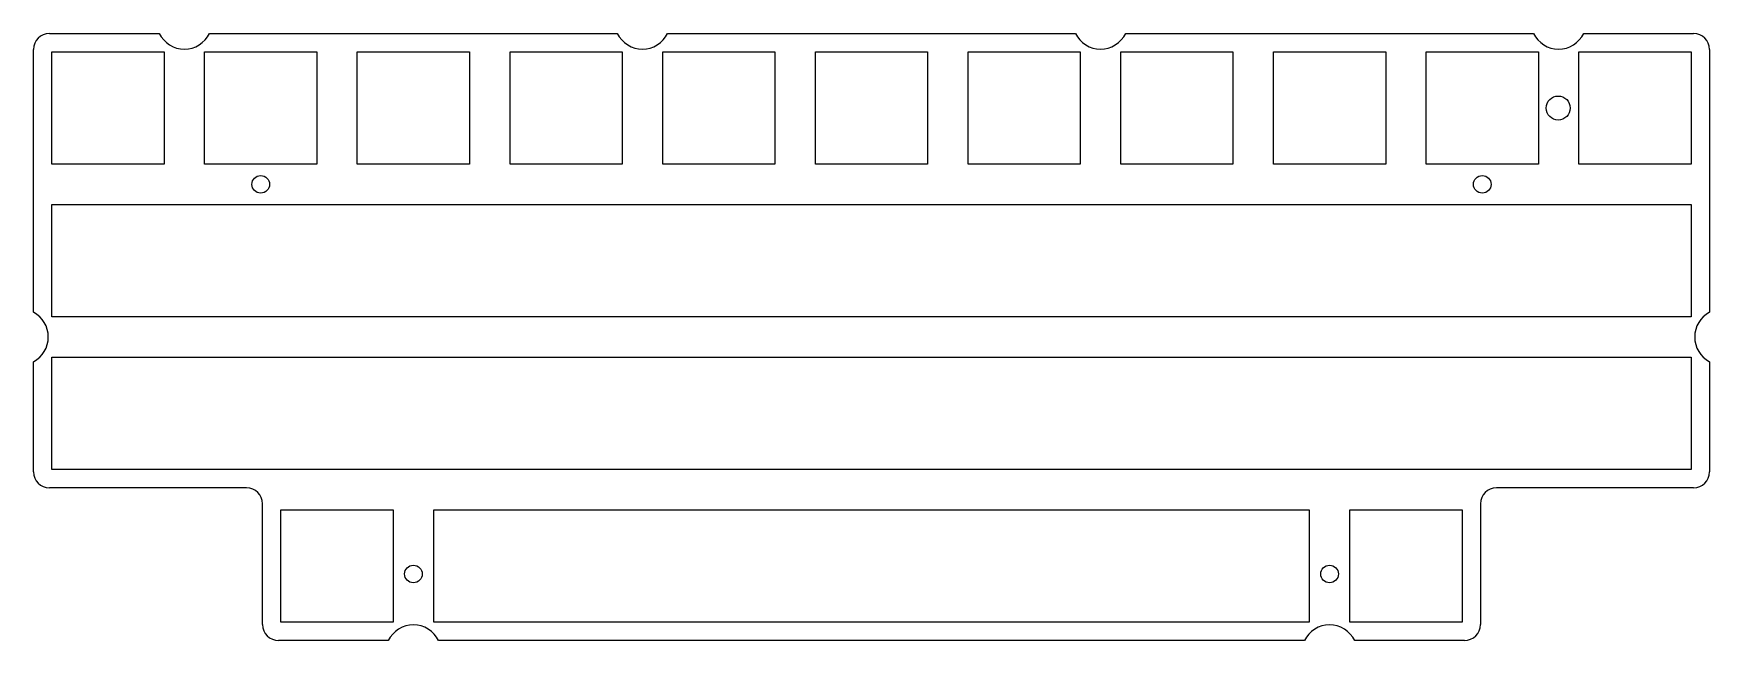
# Model space of a CAD drawing. Header units: millimetres. Extents: x -2672 to 2640, y -1204 to 720.
import ezdxf

# ---------------------------------------------------------------- set-up
doc = ezdxf.new("R2010")
doc.units = ezdxf.units.MM
for name, color, linetype in [('Shape', 7, 'CONTINUOUS'), ('Shape001', 7, 'CONTINUOUS'), ('Shape002', 7, 'CONTINUOUS'), ('Shape003', 7, 'CONTINUOUS'), ('Shape004', 7, 'CONTINUOUS'), ('Shape005', 7, 'CONTINUOUS'), ('Shape006', 7, 'CONTINUOUS'), ('Shape007', 7, 'CONTINUOUS'), ('Shape008', 7, 'CONTINUOUS'), ('Shape009', 7, 'CONTINUOUS'), ('Shape010', 7, 'CONTINUOUS'), ('Shape011', 7, 'CONTINUOUS'), ('Shape012', 7, 'CONTINUOUS'), ('Shape013', 7, 'CONTINUOUS'), ('Shape014', 7, 'CONTINUOUS'), ('Shape015', 7, 'CONTINUOUS'), ('Shape016', 7, 'CONTINUOUS'), ('Shape017', 7, 'CONTINUOUS'), ('Shape018', 7, 'CONTINUOUS'), ('Shape019', 7, 'CONTINUOUS'), ('Shape020', 7, 'CONTINUOUS'), ('Shape021', 7, 'CONTINUOUS'), ('Shape022', 7, 'CONTINUOUS'), ('Shape023', 7, 'CONTINUOUS'), ('Shape024', 7, 'CONTINUOUS'), ('Shape025', 7, 'CONTINUOUS'), ('Shape026', 7, 'CONTINUOUS'), ('Shape027', 7, 'CONTINUOUS'), ('Shape028', 7, 'CONTINUOUS'), ('Shape029', 7, 'CONTINUOUS'), ('Shape030', 7, 'CONTINUOUS'), ('Shape031', 7, 'CONTINUOUS'), ('Shape032', 7, 'CONTINUOUS'), ('Shape033', 7, 'CONTINUOUS'), ('Shape034', 7, 'CONTINUOUS'), ('Shape035', 7, 'CONTINUOUS'), ('Shape036', 7, 'CONTINUOUS'), ('Shape037', 7, 'CONTINUOUS'), ('Shape038', 7, 'CONTINUOUS'), ('Shape039', 7, 'CONTINUOUS'), ('Shape040', 7, 'CONTINUOUS'), ('Shape041', 7, 'CONTINUOUS'), ('Shape042', 7, 'CONTINUOUS'), ('Shape043', 7, 'CONTINUOUS'), ('Shape044', 7, 'CONTINUOUS'), ('Shape045', 7, 'CONTINUOUS'), ('Shape046', 7, 'CONTINUOUS'), ('Shape047', 7, 'CONTINUOUS'), ('Shape048', 7, 'CONTINUOUS'), ('Shape049', 7, 'CONTINUOUS'), ('Shape050', 7, 'CONTINUOUS'), ('Shape051', 7, 'CONTINUOUS'), ('Shape052', 7, 'CONTINUOUS'), ('Shape053', 7, 'CONTINUOUS'), ('Shape054', 7, 'CONTINUOUS'), ('Shape055', 7, 'CONTINUOUS'), ('Shape056', 7, 'CONTINUOUS'), ('Shape057', 7, 'CONTINUOUS'), ('Shape058', 7, 'CONTINUOUS'), ('Shape059', 7, 'CONTINUOUS'), ('Shape060', 7, 'CONTINUOUS'), ('Shape061', 7, 'CONTINUOUS'), ('Shape062', 7, 'CONTINUOUS'), ('Shape063', 7, 'CONTINUOUS'), ('Shape2157', 7, 'CONTINUOUS'), ('Shape2158', 7, 'CONTINUOUS'), ('Shape2159', 7, 'CONTINUOUS'), ('Shape2160', 7, 'CONTINUOUS'), ('Shape2481', 7, 'CONTINUOUS'), ('Shape2482', 7, 'CONTINUOUS'), ('Shape2483', 7, 'CONTINUOUS'), ('Shape2484', 7, 'CONTINUOUS'), ('Shape2485', 7, 'CONTINUOUS'), ('Shape2486', 7, 'CONTINUOUS'), ('Shape2487', 7, 'CONTINUOUS'), ('Shape2488', 7, 'CONTINUOUS'), ('Shape2489', 7, 'CONTINUOUS'), ('Shape2490', 7, 'CONTINUOUS'), ('Shape2491', 7, 'CONTINUOUS'), ('Shape2492', 7, 'CONTINUOUS'), ('Shape2493', 7, 'CONTINUOUS'), ('Shape2494', 7, 'CONTINUOUS'), ('Shape2495', 7, 'CONTINUOUS'), ('Shape2496', 7, 'CONTINUOUS'), ('Shape2497', 7, 'CONTINUOUS'), ('Shape2498', 7, 'CONTINUOUS'), ('Shape2499', 7, 'CONTINUOUS'), ('Shape2500', 7, 'CONTINUOUS'), ('Shape2501', 7, 'CONTINUOUS'), ('Shape2502', 7, 'CONTINUOUS'), ('Shape2503', 7, 'CONTINUOUS'), ('Shape2504', 7, 'CONTINUOUS'), ('Shape2505', 7, 'CONTINUOUS'), ('Shape2506', 7, 'CONTINUOUS'), ('Shape2507', 7, 'CONTINUOUS'), ('Shape2508', 7, 'CONTINUOUS'), ('Shape2509', 7, 'CONTINUOUS'), ('Shape2510', 7, 'CONTINUOUS'), ('Shape2511', 7, 'CONTINUOUS'), ('Shape2512', 7, 'CONTINUOUS'), ('Shape2522', 7, 'CONTINUOUS')]:
    doc.layers.add(name, color=color, linetype=linetype)

msp = doc.modelspace()

# ---------------------------------------------------------------- linework, layer by layer
at = {"layer": 'Shape'}
msp.add_line((1371.55, -1145.69), (-1403.4, -1145.69), dxfattribs=at)
at = {"layer": 'Shape001'}
msp.add_line((-1403.4, -1145.69), (-1403.4, -790.092), dxfattribs=at)
at = {"layer": 'Shape002'}
msp.add_line((-1403.4, -790.092), (1371.55, -790.092), dxfattribs=at)
at = {"layer": 'Shape003'}
msp.add_line((1371.55, -790.092), (1371.55, -1145.69), dxfattribs=at)
at = {"layer": 'Shape004'}
msp.add_line((-1531.67, -1145.69), (-1887.27, -1145.69), dxfattribs=at)
at = {"layer": 'Shape005'}
msp.add_line((-1887.27, -1145.69), (-1887.27, -790.092), dxfattribs=at)
at = {"layer": 'Shape006'}
msp.add_line((-1887.27, -790.092), (-1531.67, -790.092), dxfattribs=at)
at = {"layer": 'Shape007'}
msp.add_line((-1531.67, -790.092), (-1531.67, -1145.69), dxfattribs=at)
at = {"layer": 'Shape008'}
msp.add_line((1855.42, -790.092), (1855.42, -1145.69), dxfattribs=at)
at = {"layer": 'Shape009'}
msp.add_line((1855.42, -1145.69), (1499.82, -1145.69), dxfattribs=at)
at = {"layer": 'Shape010'}
msp.add_line((1499.82, -1145.69), (1499.82, -790.092), dxfattribs=at)
at = {"layer": 'Shape011'}
msp.add_line((1499.82, -790.092), (1855.42, -790.092), dxfattribs=at)
at = {"layer": 'Shape012'}
msp.add_line((1129.61, 661.518), (1129.61, 305.918), dxfattribs=at)
at = {"layer": 'Shape013'}
msp.add_line((1129.61, 305.918), (774.012, 305.918), dxfattribs=at)
at = {"layer": 'Shape014'}
msp.add_line((774.012, 305.918), (774.012, 661.518), dxfattribs=at)
at = {"layer": 'Shape015'}
msp.add_line((774.012, 661.518), (1129.61, 661.518), dxfattribs=at)
at = {"layer": 'Shape016'}
msp.add_line((-2257.48, 305.918), (-2613.08, 305.918), dxfattribs=at)
at = {"layer": 'Shape017'}
msp.add_line((-2613.08, 305.918), (-2613.08, 661.518), dxfattribs=at)
at = {"layer": 'Shape018'}
msp.add_line((-2613.08, 661.518), (-2257.48, 661.518), dxfattribs=at)
at = {"layer": 'Shape019'}
msp.add_line((-2257.48, 661.518), (-2257.48, 305.918), dxfattribs=at)
at = {"layer": 'Shape020'}
msp.add_line((-1289.74, 661.518), (-1289.74, 305.918), dxfattribs=at)
at = {"layer": 'Shape021'}
msp.add_line((-1289.74, 305.918), (-1645.34, 305.918), dxfattribs=at)
at = {"layer": 'Shape022'}
msp.add_line((-1645.34, 305.918), (-1645.34, 661.518), dxfattribs=at)
at = {"layer": 'Shape023'}
msp.add_line((-1645.34, 661.518), (-1289.74, 661.518), dxfattribs=at)
at = {"layer": 'Shape024'}
msp.add_line((-1773.61, 661.518), (-1773.61, 305.918), dxfattribs=at)
at = {"layer": 'Shape025'}
msp.add_line((-1773.61, 305.918), (-2129.21, 305.918), dxfattribs=at)
at = {"layer": 'Shape026'}
msp.add_line((-2129.21, 305.918), (-2129.21, 661.518), dxfattribs=at)
at = {"layer": 'Shape027'}
msp.add_line((-2129.21, 661.518), (-1773.61, 661.518), dxfattribs=at)
at = {"layer": 'Shape028'}
msp.add_line((645.742, 305.918), (290.142, 305.918), dxfattribs=at)
at = {"layer": 'Shape029'}
msp.add_line((290.142, 305.918), (290.142, 661.518), dxfattribs=at)
at = {"layer": 'Shape030'}
msp.add_line((290.142, 661.518), (645.742, 661.518), dxfattribs=at)
at = {"layer": 'Shape031'}
msp.add_line((645.742, 661.518), (645.742, 305.918), dxfattribs=at)
at = {"layer": 'Shape032'}
msp.add_line((-677.598, 661.518), (-321.998, 661.518), dxfattribs=at)
at = {"layer": 'Shape033'}
msp.add_line((-321.998, 661.518), (-321.998, 305.918), dxfattribs=at)
at = {"layer": 'Shape034'}
msp.add_line((-321.998, 305.918), (-677.598, 305.918), dxfattribs=at)
at = {"layer": 'Shape035'}
msp.add_line((-677.598, 305.918), (-677.598, 661.518), dxfattribs=at)
at = {"layer": 'Shape036'}
msp.add_line((1257.88, 305.918), (1257.88, 661.518), dxfattribs=at)
at = {"layer": 'Shape037'}
msp.add_line((1257.88, 661.518), (1613.48, 661.518), dxfattribs=at)
at = {"layer": 'Shape038'}
msp.add_line((1613.48, 661.518), (1613.48, 305.918), dxfattribs=at)
at = {"layer": 'Shape039'}
msp.add_line((1613.48, 305.918), (1257.88, 305.918), dxfattribs=at)
at = {"layer": 'Shape040'}
msp.add_line((-1161.47, 661.518), (-805.868, 661.518), dxfattribs=at)
at = {"layer": 'Shape041'}
msp.add_line((-805.868, 661.518), (-805.868, 305.918), dxfattribs=at)
at = {"layer": 'Shape042'}
msp.add_line((-805.868, 305.918), (-1161.47, 305.918), dxfattribs=at)
at = {"layer": 'Shape043'}
msp.add_line((-1161.47, 305.918), (-1161.47, 661.518), dxfattribs=at)
at = {"layer": 'Shape044'}
msp.add_line((-193.728, 305.918), (-193.728, 661.518), dxfattribs=at)
at = {"layer": 'Shape045'}
msp.add_line((-193.728, 661.518), (161.872, 661.518), dxfattribs=at)
at = {"layer": 'Shape046'}
msp.add_line((161.872, 661.518), (161.872, 305.918), dxfattribs=at)
at = {"layer": 'Shape047'}
msp.add_line((161.872, 305.918), (-193.728, 305.918), dxfattribs=at)
at = {"layer": 'Shape048'}
msp.add_line((1741.75, 305.918), (1741.75, 661.518), dxfattribs=at)
at = {"layer": 'Shape049'}
msp.add_line((1741.75, 661.518), (2097.35, 661.518), dxfattribs=at)
at = {"layer": 'Shape050'}
msp.add_line((2097.35, 661.518), (2097.35, 305.918), dxfattribs=at)
at = {"layer": 'Shape051'}
msp.add_line((2097.35, 305.918), (1741.75, 305.918), dxfattribs=at)
at = {"layer": 'Shape052'}
msp.add_line((2581.22, 305.918), (2225.62, 305.918), dxfattribs=at)
at = {"layer": 'Shape053'}
msp.add_line((2225.62, 305.918), (2225.62, 661.518), dxfattribs=at)
at = {"layer": 'Shape054'}
msp.add_line((2225.62, 661.518), (2581.22, 661.518), dxfattribs=at)
at = {"layer": 'Shape055'}
msp.add_line((2581.22, 661.518), (2581.22, 305.918), dxfattribs=at)
at = {"layer": 'Shape056'}
msp.add_line((2581.22, -661.822), (-2613.08, -661.822), dxfattribs=at)
at = {"layer": 'Shape057'}
msp.add_line((-2613.08, -661.822), (-2613.08, -306.222), dxfattribs=at)
at = {"layer": 'Shape058'}
msp.add_line((-2613.08, -306.222), (2581.22, -306.222), dxfattribs=at)
at = {"layer": 'Shape059'}
msp.add_line((2581.22, -306.222), (2581.22, -661.822), dxfattribs=at)
at = {"layer": 'Shape060'}
msp.add_line((-2613.08, 177.648), (2581.22, 177.648), dxfattribs=at)
at = {"layer": 'Shape061'}
msp.add_line((2581.22, 177.648), (2581.22, -177.952), dxfattribs=at)
at = {"layer": 'Shape062'}
msp.add_line((2581.22, -177.952), (-2613.08, -177.952), dxfattribs=at)
at = {"layer": 'Shape063'}
msp.add_line((-2613.08, -177.952), (-2613.08, 177.648), dxfattribs=at)
at = {"layer": 'Shape2157'}
msp.add_circle((1435.66, -993.273), 27.94, dxfattribs=at)
at = {"layer": 'Shape2158'}
msp.add_circle((-1467.56, -993.273), 27.94, dxfattribs=at)
at = {"layer": 'Shape2159'}
msp.add_circle((1919.53, 241.802), 27.94, dxfattribs=at)
at = {"layer": 'Shape2160'}
msp.add_circle((-1951.43, 241.802), 27.94, dxfattribs=at)
at = {"layer": 'Shape2481'}
msp.add_arc((2161.49, 759.394), 88.9, -153.652, -26.3477, dxfattribs=at)
at = {"layer": 'Shape2482'}
msp.add_line((2241.15, 719.938), (2588.84, 719.938), dxfattribs=at)
at = {"layer": 'Shape2483'}
msp.add_arc((2588.84, 669.138), 50.8, 0, 90, dxfattribs=at)
at = {"layer": 'Shape2484'}
msp.add_line((2639.64, 669.138), (2639.64, -163.771), dxfattribs=at)
at = {"layer": 'Shape2485'}
msp.add_arc((2681.71, -242.087), 88.9, 118.244, -118.244, dxfattribs=at)
at = {"layer": 'Shape2486'}
msp.add_line((2639.64, -320.402), (2639.64, -669.442), dxfattribs=at)
at = {"layer": 'Shape2487'}
msp.add_arc((2588.84, -669.442), 50.8, -90, 0, dxfattribs=at)
at = {"layer": 'Shape2488'}
msp.add_line((2588.84, -720.242), (1964.64, -720.242), dxfattribs=at)
at = {"layer": 'Shape2489'}
msp.add_arc((1964.64, -771.042), 50.8, 90, 180, dxfattribs=at)
at = {"layer": 'Shape2490'}
msp.add_line((1913.84, -771.042), (1913.84, -1153.31), dxfattribs=at)
at = {"layer": 'Shape2491'}
msp.add_arc((1863.04, -1153.31), 50.8, -90, 0, dxfattribs=at)
at = {"layer": 'Shape2492'}
msp.add_line((1863.04, -1204.11), (1515.35, -1204.11), dxfattribs=at)
at = {"layer": 'Shape2493'}
msp.add_arc((1435.68, -1243.57), 88.9, 26.3477, 153.652, dxfattribs=at)
at = {"layer": 'Shape2494'}
msp.add_line((1356.02, -1204.11), (-1387.87, -1204.11), dxfattribs=at)
at = {"layer": 'Shape2495'}
msp.add_arc((-1467.54, -1243.57), 88.9, 26.3477, 153.652, dxfattribs=at)
at = {"layer": 'Shape2496'}
msp.add_line((-1547.2, -1204.11), (-1894.89, -1204.11), dxfattribs=at)
at = {"layer": 'Shape2497'}
msp.add_arc((-1894.89, -1153.31), 50.8, 180, -90, dxfattribs=at)
at = {"layer": 'Shape2498'}
msp.add_line((-1945.69, -1153.31), (-1945.69, -771.042), dxfattribs=at)
at = {"layer": 'Shape2499'}
msp.add_arc((-1996.49, -771.042), 50.8, 0, 90, dxfattribs=at)
at = {"layer": 'Shape2500'}
msp.add_line((-1996.49, -720.242), (-2620.7, -720.242), dxfattribs=at)
at = {"layer": 'Shape2501'}
msp.add_arc((-2620.7, -669.442), 50.8, 180, -90, dxfattribs=at)
at = {"layer": 'Shape2502'}
msp.add_line((-2671.5, -669.442), (-2671.5, -320.402), dxfattribs=at)
at = {"layer": 'Shape2503'}
msp.add_arc((-2713.57, -242.087), 88.9, -61.7563, 61.7563, dxfattribs=at)
at = {"layer": 'Shape2504'}
msp.add_line((-2671.5, -163.771), (-2671.5, 669.138), dxfattribs=at)
at = {"layer": 'Shape2505'}
msp.add_arc((-2620.7, 669.138), 50.8, 90, 180, dxfattribs=at)
at = {"layer": 'Shape2506'}
msp.add_line((-2620.7, 719.938), (-2273.01, 719.938), dxfattribs=at)
at = {"layer": 'Shape2507'}
msp.add_arc((-2193.34, 759.394), 88.9, -153.652, -26.3477, dxfattribs=at)
at = {"layer": 'Shape2508'}
msp.add_line((-2113.68, 719.938), (-821.397, 719.938), dxfattribs=at)
at = {"layer": 'Shape2509'}
msp.add_arc((-741.733, 759.394), 88.9, -153.652, -26.3477, dxfattribs=at)
at = {"layer": 'Shape2510'}
msp.add_line((-662.068, 719.938), (630.213, 719.938), dxfattribs=at)
at = {"layer": 'Shape2511'}
msp.add_arc((709.877, 759.394), 88.9, -153.652, -26.3477, dxfattribs=at)
at = {"layer": 'Shape2512'}
msp.add_line((789.542, 719.938), (2081.82, 719.938), dxfattribs=at)
at = {"layer": 'Shape2522'}
msp.add_circle((2160.2, 483.718), 38.1, dxfattribs=at)

doc.saveas('drawing.dxf')
